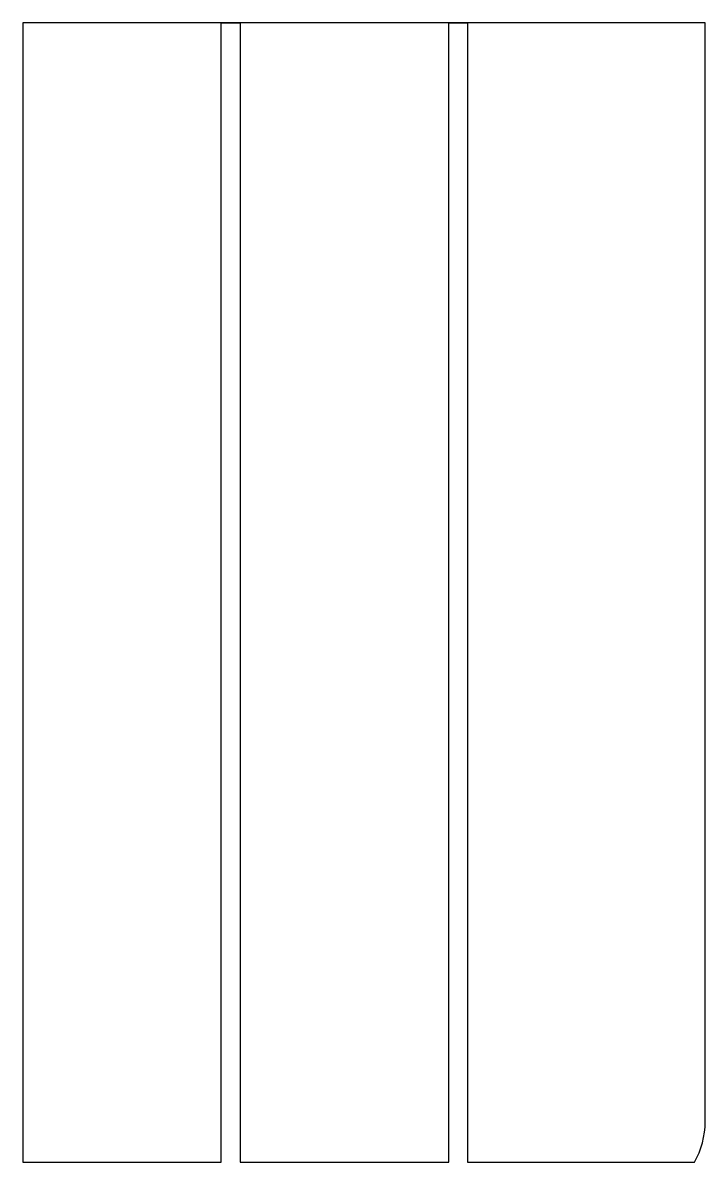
# Model space of a CAD drawing. Header units: millimetres. Extents: x -315 to -225, y 12 to 162.
import ezdxf

# ---------------------------------------------------------------- set-up
doc = ezdxf.new("R2010")
doc.units = ezdxf.units.MM
doc.layers.get('0').update_dxf_attribs({"linetype": 'CONTINUOUS'})

msp = doc.modelspace()

# ---------------------------------------------------------------- linework, layer by layer
for p, q in [((-225, 161.96), (-315, 161.96)), ((-315, 161.96), (-315, 11.84)), ((-288.83, 11.84), (-288.83, 161.96)), ((-288.83, 161.96), (-286.33, 161.96)), ((-286.33, 161.96), (-286.33, 11.84)), ((-258.83, 11.84), (-258.83, 161.96)), ((-258.83, 161.96), (-256.33, 161.96)), ((-256.33, 161.96), (-256.33, 11.84)), ((-225, 17.18), (-225, 161.96)), ((-315, 11.84), (-288.83, 11.84)), ((-286.33, 11.84), (-258.83, 11.84)), ((-256.33, 11.84), (-226.43, 11.84))]:
    msp.add_line(p, q)
msp.add_ellipse((-235, 17.18), major_axis=(0, -10.35), ratio=0.965926, start_param=1.0297, end_param=1.570796)

doc.saveas('drawing.dxf')
